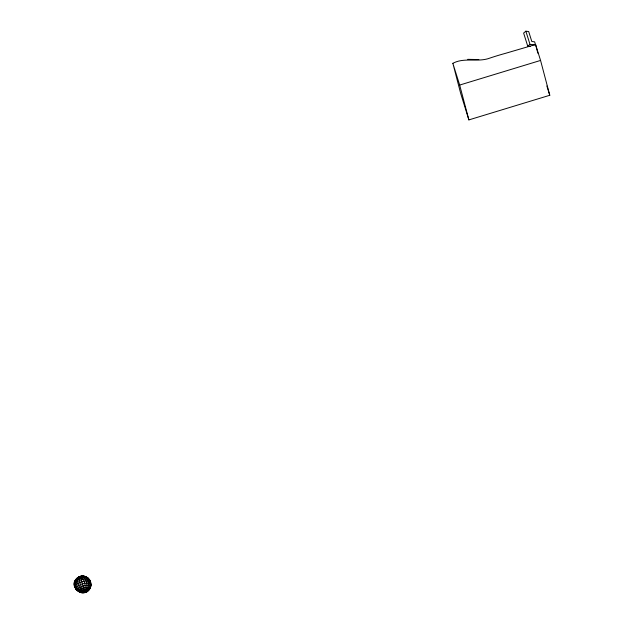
<?xml version="1.0" encoding="UTF-8"?>
<svg xmlns="http://www.w3.org/2000/svg" width="624" height="624" viewBox="0 0 624 624"><rect width="100%" height="100%" fill="white"/><g stroke="black" fill="none" stroke-linecap="round" stroke-linejoin="round"><path stroke-width="0.94" d="M90.909 584.743C88.865 602.573 63.281 586.147 79.139 576.771L80.707 576.225C86.635 574.649 92.617 580.85 90.691 586.755L89.458 589.22L86.096 592.043C79.529 593.26 72.626 585.936 75.785 579.602L80.488 577.192L85.652 576.599L88.031 577.964L89.786 580.063L90.909 584.743L89.365 579.501C84.224 578.222 77.945 580.25 74.326 584.08L74.646 585.367M74.459 582.715L75.325 580.211L76.916 578.214L80.246 576.771L80.161 576.365L82.306 576.069C87.571 579.134 88.312 588.034 84.529 592.597L82.937 592.753M75.247 580.741L78.437 577.247M78.601 591.544L78.679 591.014C81.331 588.214 85.925 586.732 89.684 587.668L89.918 588.604L86.502 591.809L82.828 592.418L78.601 591.544L81.346 592.73L84.014 592.683C89.614 590.242 91.712 582.044 87.196 577.637C82.742 577.364 77.602 578.659 74.552 582.067C72.532 589.633 83.226 595.514 88.647 590.171L90.784 586.108L90.402 585.601C85.8 584.454 80.168 586.271 76.924 589.703L76.83 590.351L78.039 591.178M84.536 576.943L83.897 576.092L81.229 576.139M88.319 579.119L88.413 578.464L84.591 576.568M90.566 582.707L90.238 581.373C84.919 580.055 78.421 582.153 74.669 586.115L75.878 589.321L76.799 589.68L76.237 588.44M84.747 591.63L85.075 592.449L80.246 576.506L79.217 576.872C79.084 582.309 81.331 588.838 85.613 592.262L87.539 590.515M86.206 591.115L86.026 591.95L83.944 592.582M527.748 46.215L529.987 44.359L535.618 44.998L534.62 41.824L531.804 41.504L528.676 31.52L525.86 31.2L523.622 33.056L527.748 46.215L530.564 46.535M79.139 576.771C72.166 580.57 78.39 591.763 84.989 592.043L86.97 591.349L88.702 589.797L87.298 589.251L83.327 590.101L81.026 591.443L80.863 592.543C85.114 593.408 89.895 589.072 83.32 591.763C82.329 595.475 93.093 586.482 90.589 583.456C85.457 582.176 79.178 584.204 75.559 588.034L75.449 588.752L76.83 590.351L80.59 592.324M452.852 63.32C464.381 57.065 477.992 62.657 489.973 58.055A243.071 219.898 -14.8 0 1 505.136 53.438L535.571 44.515L540.563 60.434L549.775 95.277L468.881 119.902L460.629 93.226L452.852 63.32L459.67 85.059L468.881 119.902M79.591 577.005L76.588 578.643L76.752 579.314L78.242 577.668M79.217 576.872L81.299 576.233C84.856 580.367 85.933 586.755 84.989 592.043L82.048 592.8M459.67 85.059L540.563 60.434M81.682 576.116C89.443 575.788 90.379 588.214 84.989 592.043C79.942 589.735 75.964 582.637 78.273 577.294L80.246 576.771M467.688 59.342L478.834 59.553M82.048 576.147L84.373 576.28L86.642 577.278M546.866 85.987L549.775 95.277M525.86 31.2L529.987 44.359M535.571 44.515L536.726 48.867M536.913 49.6L537.88 53.227"/></g></svg>
